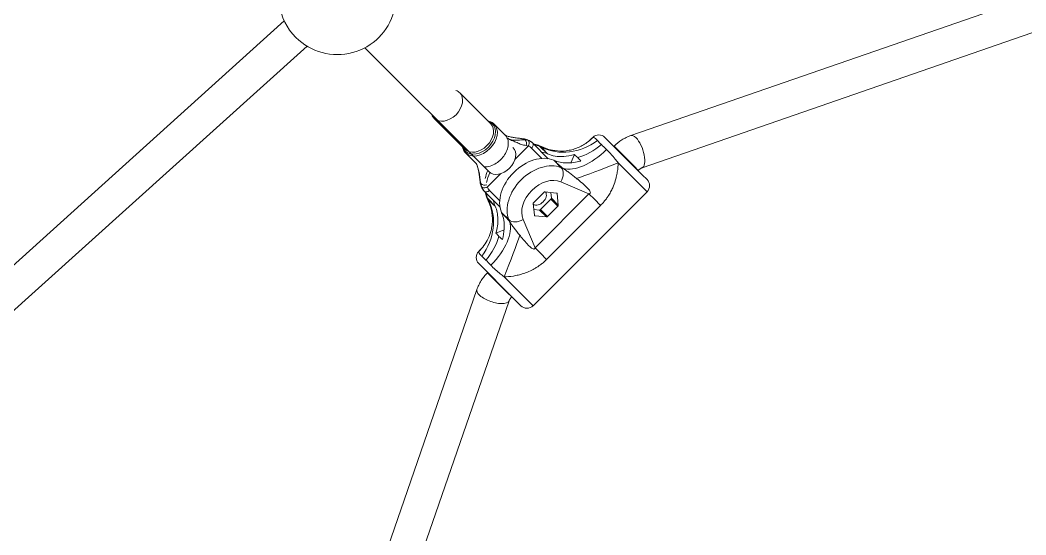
# Model space of a CAD drawing. Header units: millimetres. Extents: x -71377 to 516042, y -145869 to 441446.
# Drawn here: x 214563.3 to 215034.8, y 136500.1 to 136741.3 of the extents above; entities that cross this region are included whole.
import ezdxf

# ---------------------------------------------------------------- set-up
doc = ezdxf.new("R2010")
doc.units = ezdxf.units.MM
doc.header["$LTSCALE"] = 1000
doc.linetypes.add('_점선_M_', pattern=[3, 1.5, -1.5])
for name, color, linetype, lineweight in [('04', 4, 'Continuous', 5), ('09_HID', 9, '_점선_M_', 5), ('조경라인_dwg', 8, 'Continuous', 5)]:
    doc.layers.add(name, color=color, linetype=linetype, lineweight=lineweight)

# ---------------------------------------------------------------- blocks, each defined once
blk = doc.blocks.new('조경라인_dwg_A$C4b4f5580-7862184-지반층 배치도')
at = {"layer": '04'}
for p, q in [((-1989.08, -2299.17), (-2256.42, -2391.67)), ((-2251.19, -2406.79), (-1958.29, -2305.45)), ((-2418.92, -2337.91), (-2665.32, -2559.81)), ((-2693.74, -2606.94), (-2408.2, -2349.78)), ((-2381.07, -2350.5), (-2323, -2408.57)), ((-2336.61, -2371.63), (-2322.09, -2386.15)), ((-2334.11, -2398.17), (-2348.63, -2383.65)), ((-2320.52, -2386.31), (-2315.38, -2391.45)), ((-2328.81, -2404.89), (-2333.95, -2399.75)), ((-2310.79, -2402.89), (-2304.55, -2396.64)), ((-2302.92, -2397.55), (-2298.08, -2402.38)), ((-2295.13, -2402.51), (-2302.5, -2395.13)), ((-2292.44, -2403.28), (-2292.57, -2403.23)), ((-2317.37, -2409.47), (-2323.62, -2415.72)), ((-2325.13, -2417.76), (-2317.76, -2425.13)), ((-2322.72, -2417.35), (-2317.88, -2422.18)), ((-2320.03, -2424.7), (-2323.53, -2421.2)), ((-2327.75, -2445.97), (-2326.9, -2445.12)), ((-2328.6, -2463.84), (-2429.89, -2756.63)), ((-2414.81, -2761.96), (-2313.48, -2469.08)), ((-2312.28, -2467.28), (-2312.19, -2467.18))]:
    blk.add_line(p, q, dxfattribs=at)
at = {"layer": '04', "flags": 128}
for points in [[(-2274.29, -2392.51), (-2275.14, -2393.36), (-2274.27, -2392.54), (-2274.29, -2392.51), (-2274.27, -2392.54)], [(-2298.14, -2397.12), (-2299.06, -2396.74), (-2295.56, -2400.23), (-2295.44, -2400.28)], [(-2295.44, -2400.28), (-2299.06, -2396.74), (-2298.14, -2397.12)], [(-2264.39, -2396.76), (-2264.3, -2396.66), (-2262.7, -2398.27), (-2252.99, -2407.98)], [(-2252.99, -2407.98), (-2254.93, -2406.03), (-2264.3, -2396.66)], [(-2248.84, -2417.97), (-2302.29, -2471.43), (-2248.84, -2417.97), (-2251.74, -2415.07), (-2252.58, -2414.23), (-2262.39, -2404.41), (-2252.58, -2414.23), (-2251.74, -2415.07), (-2248.84, -2417.97)], [(-2323.53, -2421.2), (-2323.14, -2422.12), (-2323.53, -2421.2), (-2319.98, -2424.83), (-2320.03, -2424.7)], [(-2326.9, -2445.12), (-2327.72, -2446), (-2327.75, -2445.97)], [(-2323.51, -2455.87), (-2323.6, -2455.96), (-2314.23, -2465.33), (-2312.28, -2467.28), (-2314, -2465.56), (-2322, -2457.56), (-2323.6, -2455.96)]]:
    blk.add_lwpolyline(points, dxfattribs=at)
for points in [[(-2251.09, -2410.05), (-2248.84, -2412.31), (-2251.09, -2410.05), (-2268.63, -2392.51)], [(-2299.82, -2396.22), (-2297.2, -2397.33)], [(-2289.07, -2406.72), (-2288.16, -2407.11), (-2289.07, -2406.72), (-2292.57, -2403.23)], [(-2282.88, -2400.61), (-2284.49, -2404.45)], [(-2295.89, -2449.67), (-2270.59, -2424.37), (-2273.5, -2421.47), (-2276.06, -2418.91), (-2273.5, -2421.47), (-2270.59, -2424.37), (-2295.89, -2449.67), (-2298.8, -2446.76), (-2301.35, -2444.21), (-2276.06, -2418.91), (-2289.28, -2413.31), (-2276.06, -2418.91), (-2301.35, -2444.21), (-2298.8, -2446.76)], [(-2297.13, -2418.23), (-2302.03, -2423.13)], [(-2291.25, -2418.61), (-2296.7, -2418.05)], [(-2293.96, -2418.33), (-2293.69, -2421.06)], [(-2293.69, -2421.06), (-2290.44, -2424.31), (-2291, -2418.86), (-2291.25, -2418.61), (-2291, -2418.86), (-2290.44, -2424.31)], [(-2322.93, -2423.07), (-2324.04, -2420.45)], [(-2298.77, -2426.39), (-2295.52, -2429.64), (-2290.62, -2424.74), (-2293.87, -2421.5), (-2298.77, -2426.39), (-2293.87, -2421.5), (-2290.62, -2424.74), (-2295.52, -2429.64)], [(-2313.15, -2432.11), (-2313.54, -2431.19), (-2317.04, -2427.7), (-2313.54, -2431.19)], [(-2316.98, -2427.82), (-2317.04, -2427.7)], [(-2302.21, -2423.56), (-2301.66, -2429.02), (-2301.41, -2429.27), (-2295.95, -2429.82), (-2299.2, -2426.58), (-2301.93, -2426.3), (-2299.2, -2426.58), (-2295.95, -2429.82), (-2301.41, -2429.27), (-2301.66, -2429.02)], [(-2306.96, -2430.98), (-2301.35, -2444.21)], [(-2315.82, -2435.77), (-2319.65, -2437.38)], [(-2307.95, -2471.43), (-2311.57, -2467.81), (-2327.75, -2451.63), (-2311.57, -2467.81)], [(-2306.03, -2467.69), (-2302.29, -2471.43), (-2306.03, -2467.69), (-2306.95, -2466.77), (-2315.85, -2457.87), (-2306.95, -2466.77)]]:
    blk.add_lwpolyline(points, close=True, dxfattribs=at)
at = {"layer": '04'}
for centre, radius, start, end in [((-2394.02, -2326.24), 27.5, 224.9992, 45.0008), ((-2394.02, -2326.24), 27.5, 151.9131, 224.9992), ((-2271.46, -2395.34), 4, 44.9888, 135.0148), ((-2271.46, -2395.34), 4, 44.9888, 135.0148), ((-2251.66, -2415.14), 4, 314.9951, 45.0019), ((-2251.66, -2415.14), 4, 314.9951, 45.0019), ((-2324.92, -2448.8), 4, 135.0198, 224.9816), ((-2324.92, -2448.8), 4, 135.0198, 224.9816), ((-2305.12, -2468.6), 4, 224.9981, 315), ((-2305.12, -2468.6), 4, 224.9981, 315)]:
    blk.add_arc(centre, radius, start, end, dxfattribs=at)
for centre, major_axis, ratio, start_param, end_param in [((-2342.62, -2377.64), (6.01, 6.01), 0.706044, 0, 0.344569), ((-2342.62, -2377.64), (6.01, 6.01), 0.706044, 3.141593, 6.283185), ((-2342.62, -2377.64), (6.01, 6.01), 0.706044, 2.797023, 3.141593), ((-2327.67, -2392.6), (6.36, 6.36), 0.706044, 0, 0.334912), ((-2328.1, -2392.16), (6.01, 6.01), 0.706044, 3.141593, 6.283185), ((-2327.67, -2392.6), (6.36, 6.36), 0.706044, 4.712389, 6.283185), ((-2327.23, -2393.03), (6.72, 6.72), 0.706044, 4.712389, 6.283185), ((-2322.09, -2398.17), (6.72, 6.72), 0.706044, 6.233127, 6.283185), ((-2322.09, -2398.17), (6.72, 6.72), 0.706044, 6.058474, 6.233127), ((-2322.09, -2398.17), (6.72, 6.72), 0.706044, 5.789257, 6.058474), ((-2322.09, -2398.17), (6.72, 6.72), 0.706044, 5.702022, 5.789257), ((-2306.93, -2395.19), (0.28, 1.98), 0.511693, 5.848116, 6.283293), ((-2306.72, -2395.4), (-0.01, 2), 0.684459, 4.210988, 5.746599), ((-2284.6, -2376.68), (19.9, 15.13), 0.85654, 3.528252, 4.692895), ((-2284.6, -2376.68), (19.9, 15.13), 0.85654, 3.528252, 4.692895), ((-2291.91, -2374.89), (-14.88, 20.09), 0.921043, 3.14157, 3.301903), ((-2291.91, -2374.89), (-14.88, 20.09), 0.921043, 3.14157, 3.301903), ((-2253.8, -2399.23), (-2.62, 7.56), 0.391208, 5.605339, 6.283215), ((-2253.8, -2399.23), (-2.62, 7.56), 0.391208, 5.605339, 6.283289), ((-2253.8, -2399.23), (-2.62, 7.56), 0.391208, 3.141623, 5.605339), ((-2253.8, -2399.23), (-2.62, 7.56), 0.391208, 3.141623, 5.605339), ((-2327.67, -2392.6), (6.36, 6.36), 0.706044, 2.80668, 3.141593), ((-2327.67, -2392.6), (6.36, 6.36), 0.706044, 3.141593, 4.712389), ((-2327.23, -2393.03), (6.72, 6.72), 0.706044, 3.141593, 4.712389), ((-2317.35, -2402.91), (5.66, 5.66), 0.710041, 3.141593, 6.283185), ((-2322.09, -2398.17), (6.72, 6.72), 0.706044, 5.011277, 5.702022), ((-2303.92, -2396.55), (1.41, 1.41), 0.706044, 4.712389, 5.497787), ((-2303.92, -2396.55), (1.41, 1.41), 0.706044, 5.497787, 6.283185), ((-2308.81, -2411.45), (12.73, 12.73), 0.708168, 0.279253, 0.475889), ((-2308.81, -2411.45), (12.73, 12.73), 0.708168, 0.279253, 0.475889), ((-2301.77, -2400.82), (1.95, 4.6), 0.678693, 6.014995, 6.283264), ((-2301.77, -2400.82), (1.95, 4.6), 0.678693, 6.014995, 6.283264), ((-2305.31, -2414.95), (12.73, 12.73), 0.708168, 0.279253, 0.475516), ((-2305.31, -2414.95), (12.73, 12.73), 0.708168, 0.279253, 0.475516), ((-2274.61, -2386.67), (16.19, 19.05), 0.51394, 3.370452, 4.535095), ((-2274.61, -2386.67), (16.19, 19.05), 0.51394, 3.370452, 4.535095), ((-2280.47, -2381.31), (17.68, 17.68), 0.708168, 4.056095, 4.589506), ((-2280.47, -2381.31), (17.68, 17.68), 0.708168, 4.056095, 4.589506), ((-2322.09, -2398.17), (6.72, 6.72), 0.706044, 4.413501, 4.712389), ((-2302.32, -2417.94), (12.73, 12.73), 0.708168, 0.279253, 2.86234), ((-2302.32, -2417.94), (12.73, 12.73), 0.708168, 0.279253, 2.86234), ((-2322.09, -2398.17), (6.72, 6.72), 0.706044, 4.712389, 5.011277), ((-2298.82, -2421.44), (12.73, 12.73), 0.708168, 0.279253, 2.86234), ((-2298.82, -2421.44), (12.73, 12.73), 0.708168, 0.279253, 2.86234), ((-2263.54, -2403.26), (23.13, 9.49), 0.060135, 3.771747, 4.737539), ((-2263.54, -2403.26), (23.13, 9.49), 0.060135, 3.771747, 4.737539), ((-2322.09, -2398.17), (6.72, 6.72), 0.706044, 3.722756, 4.413501), ((-2308.81, -2411.45), (12.73, 12.73), 0.708168, 2.028155, 2.331415), ((-2308.81, -2411.45), (12.73, 12.73), 0.708168, 2.028155, 2.331415), ((-2291.78, -2410.81), (1.95, 4.6), 0.678693, 5.229597, 6.014995), ((-2291.78, -2410.81), (1.95, 4.6), 0.678693, 5.229597, 6.014995), ((-2325.08, -2413.33), (1.98, 0.28), 0.511693, 3.141485, 3.576662), ((-2296.33, -2423.94), (9.19, 9.19), 0.708168, 0.279253, 2.86234), ((-2296.33, -2423.94), (9.19, 9.19), 0.708168, 0.279253, 2.86234), ((-2291.78, -2410.81), (1.95, 4.6), 0.678693, 4.444199, 5.229597), ((-2291.78, -2410.81), (1.95, 4.6), 0.678693, 4.444199, 5.229597), ((-2324.87, -2413.54), (-2, 0.01), 0.684459, 0.536586, 2.072197), ((-2323.71, -2416.35), (1.41, 1.41), 0.706044, 3.141593, 3.926991), ((-2308.81, -2411.45), (12.73, 12.73), 0.708168, 2.665703, 2.86234), ((-2308.81, -2411.45), (12.73, 12.73), 0.708168, 2.665703, 2.86234), ((-2323.71, -2416.35), (1.41, 1.41), 0.706044, 3.926991, 4.712389), ((-2299.57, -2420.69), (2.9, 2.9), 0.708168, 3.269244, 6.15508), ((-2299.57, -2420.69), (2.9, 2.9), 0.708168, 3.269244, 6.15508), ((-2296.88, -2418.48), (0.354, 0.354), 0.708168, 1.047198, 1.570796), ((-2296.88, -2418.48), (0.354, 0.354), 0.708168, 1.047198, 1.570796), ((-2296.88, -2418.48), (0.354, 0.354), 0.708168, 0.523599, 1.047198), ((-2296.88, -2418.48), (0.354, 0.354), 0.708168, 0.523599, 1.047198), ((-2291.43, -2419.04), (0.354, 0.354), 0.708168, 0, 0.523599), ((-2291.43, -2419.04), (0.354, 0.354), 0.708168, 0, 0.523599), ((-2291.43, -2419.04), (0.354, 0.354), 0.708168, 5.759587, 6.283185), ((-2291.43, -2419.04), (0.354, 0.354), 0.708168, 5.759587, 6.283185), ((-2343.58, -2435.66), (15.13, 19.9), 0.85654, 4.731883, 5.896526), ((-2343.58, -2435.66), (15.13, 19.9), 0.85654, 4.731883, 5.896526), ((-2319.44, -2418.5), (4.6, 1.95), 0.678693, 3.141514, 3.409783), ((-2319.44, -2418.5), (4.6, 1.95), 0.678693, 3.141514, 3.409783), ((-2305.31, -2414.95), (12.73, 12.73), 0.708168, 2.66595, 2.86234), ((-2305.31, -2414.95), (12.73, 12.73), 0.708168, 2.66595, 2.86234), ((-2301.78, -2423.38), (0.354, 0.354), 0.708168, 2.094395, 2.617994), ((-2301.78, -2423.38), (0.354, 0.354), 0.708168, 2.094395, 2.617994), ((-2301.78, -2423.38), (0.354, 0.354), 0.708168, 1.570796, 2.094395), ((-2301.78, -2423.38), (0.354, 0.354), 0.708168, 1.570796, 2.094395), ((-2294.12, -2421.25), (0.354, 0.354), 0.708168, 4.712389, 5.235988), ((-2294.12, -2421.25), (0.354, 0.354), 0.708168, 4.712389, 5.235988), ((-2294.12, -2421.25), (0.354, 0.354), 0.708168, 5.235988, 5.759587), ((-2294.12, -2421.25), (0.354, 0.354), 0.708168, 5.235988, 5.759587), ((-2299.02, -2426.14), (0.354, 0.354), 0.708168, 3.665191, 4.18879), ((-2299.02, -2426.14), (0.354, 0.354), 0.708168, 3.665191, 4.18879), ((-2299.02, -2426.14), (0.354, 0.354), 0.708168, 4.18879, 4.712389), ((-2299.02, -2426.14), (0.354, 0.354), 0.708168, 4.18879, 4.712389), ((-2290.87, -2424.49), (0.354, 0.354), 0.708168, 4.712389, 5.235988), ((-2290.87, -2424.49), (0.354, 0.354), 0.708168, 4.712389, 5.235988), ((-2290.87, -2424.49), (0.354, 0.354), 0.708168, 5.235988, 5.759587), ((-2290.87, -2424.49), (0.354, 0.354), 0.708168, 5.235988, 5.759587), ((-2333.6, -2445.65), (19.05, 16.19), 0.51394, 4.889683, 6.054326), ((-2333.6, -2445.65), (19.05, 16.19), 0.51394, 4.889683, 6.054326), ((-2309.45, -2428.48), (4.6, 1.95), 0.678693, 3.409783, 4.195181), ((-2309.45, -2428.48), (4.6, 1.95), 0.678693, 3.409783, 4.195181), ((-2309.45, -2428.48), (4.6, 1.95), 0.678693, 4.195181, 4.980579), ((-2309.45, -2428.48), (4.6, 1.95), 0.678693, 4.195181, 4.980579), ((-2301.23, -2428.83), (0.354, 0.354), 0.708168, 2.617994, 3.141593), ((-2301.23, -2428.83), (0.354, 0.354), 0.708168, 2.617994, 3.141593), ((-2301.23, -2428.83), (0.354, 0.354), 0.708168, 3.141593, 3.665191), ((-2301.23, -2428.83), (0.354, 0.354), 0.708168, 3.141593, 3.665191), ((-2295.77, -2429.39), (0.354, 0.354), 0.708168, 3.665191, 4.18879), ((-2295.77, -2429.39), (0.354, 0.354), 0.708168, 3.665191, 4.18879), ((-2295.77, -2429.39), (0.354, 0.354), 0.708168, 4.18879, 4.712389), ((-2295.77, -2429.39), (0.354, 0.354), 0.708168, 4.18879, 4.712389), ((-2338.96, -2439.79), (17.68, 17.68), 0.708168, 4.835272, 5.368683), ((-2338.96, -2439.79), (17.68, 17.68), 0.708168, 4.835272, 5.368683), ((-2317, -2456.72), (9.49, 23.13), 0.060135, 4.687239, 5.653031), ((-2317, -2456.72), (9.49, 23.13), 0.060135, 4.687239, 5.653031), ((-2345.37, -2428.35), (-20.09, 14.88), 0.921043, 2.981282, 3.141615), ((-2345.37, -2428.35), (-20.09, 14.88), 0.921043, 2.981282, 3.141615), ((-2321.04, -2466.46), (-7.56, 2.62), 0.391208, 6.283155, 6.961032), ((-2321.04, -2466.46), (-7.56, 2.62), 0.391208, 6.283155, 6.961032), ((-2321.04, -2466.46), (-7.56, 2.62), 0.391208, 0.677846, 2.248643), ((-2321.04, -2466.46), (-7.56, 2.62), 0.391208, 0.677846, 2.248643), ((-2321.04, -2466.46), (-7.56, 2.62), 0.391208, 2.248643, 3.141563), ((-2321.04, -2466.46), (-7.56, 2.62), 0.391208, 2.248643, 3.141563)]:
    blk.add_ellipse(centre, major_axis=major_axis, ratio=ratio, start_param=start_param, end_param=end_param, dxfattribs=at)
for points, knots in [([(-2320.52, -2386.31), (-2320.81, -2386.02), (-2321.46, -2385.51), (-2322.47, -2385.03), (-2323.16, -2384.85), (-2323.45, -2384.8)], [0, 0, 0, 0, 0.375, 0.75, 1, 1, 1, 1]), ([(-2315.42, -2391.42), (-2315.4, -2391.43), (-2315.36, -2391.45), (-2315.29, -2391.49), (-2315.25, -2391.51), (-2315.2, -2391.54), (-2315.18, -2391.55), (-2315.05, -2391.6), (-2314.75, -2391.73), (-2314.46, -2391.84), (-2314.27, -2391.92)], [0, 0, 0, 0, 0.0625, 0.125, 0.1875, 0.1875, 0.25, 0.25, 0.5, 1, 1, 1, 1]), ([(-2314.49, -2392.68), (-2314.27, -2392.88), (-2313.79, -2393.24), (-2312.87, -2393.7), (-2311.85, -2394.1), (-2310.79, -2394.52), (-2310.11, -2394.83), (-2309.44, -2395.14), (-2308.79, -2395.46), (-2307.77, -2395.86), (-2306.68, -2396.14), (-2305.9, -2396.28), (-2305.52, -2396.35)], [0, 0, 0, 0, 0.125, 0.25, 0.375, 0.46875, 0.5625, 0.5625, 0.65625, 0.75, 0.875, 1, 1, 1, 1]), ([(-2306.03, -2393.68), (-2306.46, -2393.68), (-2307.32, -2393.7), (-2308.99, -2393.81), (-2310.53, -2393.92), (-2311.96, -2393.81), (-2313.26, -2393.51), (-2314.06, -2393.07), (-2314.49, -2392.68)], [0, 0, 0, 0, 0.125, 0.25, 0.5, 0.625, 0.75, 1, 1, 1, 1]), ([(-2314.27, -2391.92), (-2313.74, -2392.09), (-2313.16, -2392.23), (-2312.38, -2392.39), (-2312.07, -2392.45), (-2311.43, -2392.57), (-2310.61, -2392.7), (-2309.95, -2392.79), (-2309.46, -2392.85), (-2309.26, -2392.88), (-2309, -2392.91), (-2308.92, -2392.92), (-2308.79, -2392.93), (-2308.71, -2392.94), (-2307.98, -2393.03), (-2307.31, -2393.11), (-2306.65, -2393.2)], [0, 0, 0, 0, 0.25, 0.25, 0.3125, 0.375, 0.5, 0.625, 0.625, 0.6875, 0.703125, 0.71875, 0.71875, 0.75, 0.75, 1, 1, 1, 1]), ([(-2302.5, -2395.13), (-2302.96, -2394.68), (-2303.5, -2394.31), (-2304.73, -2393.78), (-2305.41, -2393.62), (-2306.14, -2393.56)], [0, 0, 0, 0, 0.5, 0.5, 1, 1, 1, 1]), ([(-2304.91, -2393.65), (-2304.46, -2393.8), (-2304.02, -2394.01), (-2303.21, -2394.5), (-2302.84, -2394.8), (-2302.5, -2395.13)], [0, 0, 0, 0, 0.5, 0.5, 1, 1, 1, 1]), ([(-2304.59, -2393.86), (-2304.62, -2393.83), (-2304.65, -2393.8), (-2304.75, -2393.72), (-2304.82, -2393.69), (-2304.89, -2393.66)], [0, 0, 0, 0, 0.375, 0.375, 1, 1, 1, 1]), ([(-2304.58, -2393.87), (-2304.55, -2393.9), (-2304.48, -2393.98), (-2304.35, -2394.14), (-2304.18, -2394.48), (-2304.11, -2394.84), (-2304.09, -2395.34), (-2304.12, -2395.6), (-2304.25, -2396.1), (-2304.35, -2396.35), (-2304.48, -2396.57)], [0, 0, 0, 0, 0.0625, 0.125, 0.25, 0.5, 0.5, 0.75, 0.75, 1, 1, 1, 1]), ([(-2297.19, -2397.33), (-2296.19, -2397.76), (-2295.14, -2398.1), (-2293.41, -2398.52), (-2292.75, -2398.65), (-2290.3, -2398.99), (-2288.5, -2399.01), (-2285.82, -2398.69), (-2284.93, -2398.52), (-2283.2, -2398.09), (-2281.51, -2397.54), (-2279.94, -2396.79), (-2278.42, -2395.95), (-2277.71, -2395.48), (-2277.03, -2394.98)], [0, 0, 0, 0, 0.15625, 0.15625, 0.25, 0.25, 0.5, 0.5, 0.625, 0.625, 0.75, 0.875, 0.875, 1, 1, 1, 1]), ([(-2297.19, -2397.33), (-2296.19, -2397.76), (-2295.14, -2398.1), (-2293.41, -2398.52), (-2292.75, -2398.65), (-2290.3, -2398.99), (-2288.5, -2399.01), (-2285.82, -2398.69), (-2284.93, -2398.52), (-2283.2, -2398.09), (-2281.51, -2397.54), (-2279.94, -2396.79), (-2278.42, -2395.95), (-2277.71, -2395.48), (-2277.03, -2394.98)], [0, 0, 0, 0, 0.15625, 0.15625, 0.25, 0.25, 0.5, 0.5, 0.625, 0.625, 0.75, 0.875, 0.875, 1, 1, 1, 1]), ([(-2272.03, -2394.02), (-2272.4, -2393.61), (-2272.75, -2393.28), (-2273.36, -2392.79), (-2273.63, -2392.63), (-2273.84, -2392.56)], [0, 0, 0, 0, 0.5, 0.5, 1, 1, 1, 1]), ([(-2272.03, -2394.02), (-2272.4, -2393.61), (-2272.75, -2393.28), (-2273.36, -2392.79), (-2273.63, -2392.63), (-2273.84, -2392.56)], [0, 0, 0, 0, 0.5, 0.5, 1, 1, 1, 1]), ([(-2256.42, -2391.67), (-2257.14, -2391.92), (-2258.58, -2392.51), (-2261.32, -2394.05), (-2263.18, -2395.54), (-2264.3, -2396.67)], [0, 0, 0, 0, 0.25, 0.5, 1, 1, 1, 1]), ([(-2335.47, -2396.82), (-2335.41, -2397.1), (-2335.26, -2397.66), (-2334.83, -2398.69), (-2334.34, -2399.36), (-2333.95, -2399.75)], [0, 0, 0, 0, 0.25, 0.5, 1, 1, 1, 1]), ([(-2263.86, -2402.54), (-2264.18, -2402.15), (-2264.83, -2401.38), (-2265.49, -2400.63), (-2266.49, -2399.54), (-2267.17, -2398.84), (-2267.83, -2398.21)], [0, 0, 0, 0, 0.25, 0.5, 0.5, 1, 1, 1, 1]), ([(-2263.86, -2402.54), (-2264.18, -2402.15), (-2264.83, -2401.38), (-2265.49, -2400.63), (-2266.49, -2399.54), (-2267.17, -2398.84), (-2267.83, -2398.21)], [0, 0, 0, 0, 0.25, 0.5, 0.5, 1, 1, 1, 1]), ([(-2295.44, -2400.28), (-2293.21, -2401.23), (-2290.65, -2401.63), (-2286.27, -2401.39), (-2284.58, -2401.09), (-2282.88, -2400.61)], [0, 0, 0, 0, 0.625, 0.625, 1, 1, 1, 1]), ([(-2295.44, -2400.28), (-2293.21, -2401.23), (-2290.65, -2401.63), (-2286.27, -2401.39), (-2284.58, -2401.09), (-2282.88, -2400.61)], [0, 0, 0, 0, 0.625, 0.625, 1, 1, 1, 1]), ([(-2279.89, -2403.61), (-2281.02, -2403.93), (-2282.15, -2404.17), (-2284.38, -2404.47), (-2285.48, -2404.53), (-2288.67, -2404.44), (-2290.66, -2404.03), (-2292.44, -2403.28)], [0, 0, 0, 0, 0.25, 0.25, 0.5, 0.5, 1, 1, 1, 1]), ([(-2279.89, -2403.61), (-2281.02, -2403.93), (-2282.15, -2404.17), (-2284.38, -2404.47), (-2285.48, -2404.53), (-2288.67, -2404.44), (-2290.66, -2404.03), (-2292.44, -2403.28)], [0, 0, 0, 0, 0.25, 0.25, 0.5, 0.5, 1, 1, 1, 1]), ([(-2270.59, -2424.37), (-2270.15, -2423.93), (-2269.29, -2423.02), (-2268.13, -2421.6), (-2266.95, -2419.95), (-2266.26, -2418.79), (-2265.53, -2417.42), (-2264.67, -2415.64), (-2264.06, -2413.94), (-2263.55, -2412.29), (-2263.16, -2410.88), (-2262.57, -2407.96), (-2262.39, -2405.77), (-2262.39, -2404.41)], [0, 0, 0, 0, 0.0625, 0.125, 0.1875, 0.28125, 0.28125, 0.375, 0.53125, 0.53125, 0.625, 0.75, 1, 1, 1, 1]), ([(-2270.59, -2424.37), (-2270.15, -2423.93), (-2269.29, -2423.02), (-2268.13, -2421.6), (-2266.95, -2419.95), (-2266.26, -2418.79), (-2265.53, -2417.42), (-2264.67, -2415.64), (-2264.06, -2413.94), (-2263.55, -2412.29), (-2263.16, -2410.88), (-2262.57, -2407.96), (-2262.39, -2405.77), (-2262.39, -2404.41)], [0, 0, 0, 0, 0.0625, 0.125, 0.1875, 0.28125, 0.28125, 0.375, 0.53125, 0.53125, 0.625, 0.75, 1, 1, 1, 1]), ([(-2326.81, -2414.01), (-2326.93, -2413.17), (-2327.08, -2411.9), (-2327.32, -2410.21), (-2327.54, -2408.98), (-2327.78, -2407.8), (-2328.16, -2406.35), (-2328.52, -2405.42), (-2328.83, -2404.87)], [0, 0, 0, 0, 0.25, 0.375, 0.5, 0.625, 0.75, 1, 1, 1, 1]), ([(-2328.61, -2405.3), (-2328.48, -2405.66), (-2328.35, -2406.01), (-2328.16, -2406.62), (-2328.09, -2406.86), (-2327.96, -2407.44), (-2327.82, -2408.13), (-2327.7, -2408.84), (-2327.58, -2409.57), (-2327.47, -2410.3), (-2327.29, -2411.77), (-2327.15, -2412.87), (-2327.06, -2413.61)], [0, 0, 0, 0, 0.15625, 0.15625, 0.25, 0.25, 0.375, 0.5, 0.5, 0.625, 0.75, 1, 1, 1, 1]), ([(-2288.16, -2407.11), (-2287.71, -2407.38), (-2287.24, -2407.69), (-2286.26, -2408.36), (-2285.76, -2408.72), (-2284.2, -2409.9), (-2283.08, -2410.79), (-2281.9, -2411.74)], [0, 0, 0, 0, 0.25, 0.25, 0.5, 0.5, 1, 1, 1, 1]), ([(-2288.16, -2407.11), (-2287.71, -2407.38), (-2287.24, -2407.69), (-2286.26, -2408.36), (-2285.76, -2408.72), (-2284.2, -2409.9), (-2283.08, -2410.79), (-2281.9, -2411.74)], [0, 0, 0, 0, 0.25, 0.25, 0.5, 0.5, 1, 1, 1, 1]), ([(-2252.99, -2407.98), (-2252.83, -2407.83), (-2252.51, -2407.54), (-2252.18, -2407.3), (-2251.86, -2407.1), (-2251.55, -2406.93), (-2251.3, -2406.82), (-2251.19, -2406.79)], [0, 0, 0, 0, 0.25, 0.5, 0.5, 0.75, 1, 1, 1, 1]), ([(-2280.46, -2412.92), (-2279.57, -2413.66), (-2278.69, -2414.42), (-2277.41, -2415.61), (-2276.65, -2416.35), (-2276.06, -2417.04), (-2275.68, -2417.56), (-2275.37, -2418.06), (-2275.37, -2418.55), (-2275.66, -2418.8), (-2275.91, -2418.88), (-2276.06, -2418.91)], [0, 0, 0, 0, 0.3125, 0.3125, 0.5, 0.625, 0.625, 0.75, 0.875, 0.9375, 1, 1, 1, 1]), ([(-2280.46, -2412.92), (-2279.57, -2413.66), (-2278.69, -2414.42), (-2277.41, -2415.61), (-2276.65, -2416.35), (-2276.06, -2417.04), (-2275.68, -2417.56), (-2275.37, -2418.06), (-2275.37, -2418.55), (-2275.66, -2418.8), (-2275.91, -2418.88), (-2276.06, -2418.91)], [0, 0, 0, 0, 0.3125, 0.3125, 0.5, 0.625, 0.625, 0.75, 0.875, 0.9375, 1, 1, 1, 1]), ([(-2325.13, -2417.76), (-2325.59, -2417.3), (-2325.95, -2416.76), (-2326.48, -2415.53), (-2326.65, -2414.85), (-2326.7, -2414.12)], [0, 0, 0, 0, 0.5, 0.5, 1, 1, 1, 1]), ([(-2326.61, -2415.35), (-2326.46, -2415.8), (-2326.26, -2416.24), (-2325.76, -2417.05), (-2325.46, -2417.43), (-2325.13, -2417.76)], [0, 0, 0, 0, 0.5, 0.5, 1, 1, 1, 1]), ([(-2326.4, -2415.68), (-2326.43, -2415.64), (-2326.47, -2415.61), (-2326.54, -2415.51), (-2326.58, -2415.45), (-2326.6, -2415.38)], [0, 0, 0, 0, 0.375, 0.375, 1, 1, 1, 1]), ([(-2326.39, -2415.68), (-2326.36, -2415.72), (-2326.29, -2415.79), (-2326.12, -2415.91), (-2325.78, -2416.08), (-2325.43, -2416.15), (-2324.93, -2416.17), (-2324.67, -2416.14), (-2324.16, -2416.01), (-2323.91, -2415.91), (-2323.7, -2415.78)], [0, 0, 0, 0, 0.0625, 0.125, 0.25, 0.5, 0.5, 0.75, 0.75, 1, 1, 1, 1]), ([(-2325.28, -2443.23), (-2324.53, -2442.22), (-2323.86, -2441.12), (-2322.74, -2438.75), (-2322.29, -2437.5), (-2321.74, -2435.33), (-2321.57, -2434.45), (-2321.36, -2432.66), (-2321.31, -2431.76), (-2321.33, -2429.96), (-2321.4, -2429.06), (-2321.65, -2427.29), (-2322.01, -2425.54), (-2322.59, -2423.87), (-2322.93, -2423.07)], [0, 0, 0, 0, 0.1875, 0.1875, 0.375, 0.375, 0.5, 0.5, 0.625, 0.625, 0.75, 0.75, 0.875, 1, 1, 1, 1]), ([(-2325.28, -2443.23), (-2324.53, -2442.22), (-2323.86, -2441.12), (-2322.74, -2438.75), (-2322.29, -2437.5), (-2321.74, -2435.33), (-2321.57, -2434.45), (-2321.36, -2432.66), (-2321.31, -2431.76), (-2321.33, -2429.96), (-2321.4, -2429.06), (-2321.65, -2427.29), (-2322.01, -2425.54), (-2322.59, -2423.87), (-2322.93, -2423.07)], [0, 0, 0, 0, 0.1875, 0.1875, 0.375, 0.375, 0.5, 0.5, 0.625, 0.625, 0.75, 0.75, 0.875, 1, 1, 1, 1]), ([(-2319.65, -2437.38), (-2319.33, -2436.25), (-2319.09, -2435.12), (-2318.79, -2432.89), (-2318.73, -2431.79), (-2318.81, -2428.6), (-2319.22, -2426.61), (-2319.98, -2424.83)], [0, 0, 0, 0, 0.25, 0.25, 0.5, 0.5, 1, 1, 1, 1]), ([(-2319.65, -2437.38), (-2319.33, -2436.25), (-2319.09, -2435.12), (-2318.79, -2432.89), (-2318.73, -2431.79), (-2318.81, -2428.6), (-2319.22, -2426.61), (-2319.98, -2424.83)], [0, 0, 0, 0, 0.25, 0.25, 0.5, 0.5, 1, 1, 1, 1]), ([(-2316.98, -2427.82), (-2316.04, -2430.05), (-2315.63, -2432.6), (-2315.88, -2436.98), (-2316.17, -2438.67), (-2316.66, -2440.38)], [0, 0, 0, 0, 0.625, 0.625, 1, 1, 1, 1]), ([(-2316.98, -2427.82), (-2316.04, -2430.05), (-2315.63, -2432.6), (-2315.88, -2436.98), (-2316.17, -2438.67), (-2316.66, -2440.38)], [0, 0, 0, 0, 0.625, 0.625, 1, 1, 1, 1]), ([(-2308.52, -2438.37), (-2309.47, -2437.19), (-2310.36, -2436.06), (-2311.54, -2434.5), (-2311.9, -2434), (-2312.57, -2433.02), (-2312.88, -2432.55), (-2313.15, -2432.11)], [0, 0, 0, 0, 0.5, 0.5, 0.75, 0.75, 1, 1, 1, 1]), ([(-2308.52, -2438.37), (-2309.47, -2437.19), (-2310.36, -2436.06), (-2311.54, -2434.5), (-2311.9, -2434), (-2312.57, -2433.02), (-2312.88, -2432.55), (-2313.15, -2432.11)], [0, 0, 0, 0, 0.5, 0.5, 0.75, 0.75, 1, 1, 1, 1]), ([(-2301.35, -2444.21), (-2301.38, -2444.35), (-2301.46, -2444.6), (-2301.72, -2444.9), (-2302.2, -2444.89), (-2302.7, -2444.59), (-2303.22, -2444.2), (-2303.78, -2443.73), (-2304.65, -2442.85), (-2305.84, -2441.57), (-2306.75, -2440.51), (-2307.34, -2439.8)], [0, 0, 0, 0, 0.0625, 0.125, 0.25, 0.375, 0.375, 0.5, 0.625, 0.75, 1, 1, 1, 1]), ([(-2301.35, -2444.21), (-2301.38, -2444.35), (-2301.46, -2444.6), (-2301.72, -2444.9), (-2302.2, -2444.89), (-2302.7, -2444.59), (-2303.22, -2444.2), (-2303.78, -2443.73), (-2304.65, -2442.85), (-2305.84, -2441.57), (-2306.75, -2440.51), (-2307.34, -2439.8)], [0, 0, 0, 0, 0.0625, 0.125, 0.25, 0.375, 0.375, 0.5, 0.625, 0.75, 1, 1, 1, 1]), ([(-2327.7, -2446.42), (-2327.63, -2446.64), (-2327.47, -2446.9), (-2326.99, -2447.51), (-2326.65, -2447.86), (-2326.25, -2448.24)], [0, 0, 0, 0, 0.5, 0.5, 1, 1, 1, 1]), ([(-2327.7, -2446.42), (-2327.63, -2446.64), (-2327.47, -2446.9), (-2326.99, -2447.51), (-2326.65, -2447.86), (-2326.25, -2448.24)], [0, 0, 0, 0, 0.5, 0.5, 1, 1, 1, 1]), ([(-2315.85, -2457.87), (-2314.49, -2457.87), (-2312.3, -2457.69), (-2309.57, -2457.14), (-2307.57, -2456.61), (-2305.48, -2455.93), (-2303.74, -2455.17), (-2302.39, -2454.5), (-2301.48, -2454.01), (-2300.07, -2453.14), (-2298.66, -2452.14), (-2297.24, -2450.97), (-2296.33, -2450.11), (-2295.89, -2449.67)], [0, 0, 0, 0, 0.25, 0.375, 0.4375, 0.5625, 0.6875, 0.6875, 0.75, 0.8125, 0.875, 0.9375, 1, 1, 1, 1]), ([(-2315.85, -2457.87), (-2314.49, -2457.87), (-2312.3, -2457.69), (-2309.57, -2457.14), (-2307.57, -2456.61), (-2305.48, -2455.93), (-2303.74, -2455.17), (-2302.39, -2454.5), (-2301.48, -2454.01), (-2300.07, -2453.14), (-2298.66, -2452.14), (-2297.24, -2450.97), (-2296.33, -2450.11), (-2295.89, -2449.67)], [0, 0, 0, 0, 0.25, 0.375, 0.4375, 0.5625, 0.6875, 0.6875, 0.75, 0.8125, 0.875, 0.9375, 1, 1, 1, 1]), ([(-2322.05, -2452.43), (-2321.42, -2453.1), (-2320.72, -2453.78), (-2319.63, -2454.77), (-2318.89, -2455.43), (-2318.11, -2456.08), (-2317.72, -2456.4)], [0, 0, 0, 0, 0.5, 0.5, 0.75, 1, 1, 1, 1]), ([(-2322.05, -2452.43), (-2321.42, -2453.1), (-2320.72, -2453.78), (-2319.63, -2454.77), (-2318.89, -2455.43), (-2318.11, -2456.08), (-2317.72, -2456.4)], [0, 0, 0, 0, 0.5, 0.5, 0.75, 1, 1, 1, 1]), ([(-2313.48, -2469.08), (-2313.44, -2468.97), (-2313.34, -2468.71), (-2313.17, -2468.41), (-2312.96, -2468.09), (-2312.73, -2467.76), (-2312.44, -2467.43), (-2312.28, -2467.28)], [0, 0, 0, 0, 0.25, 0.5, 0.5, 0.75, 1, 1, 1, 1])]:
    blk.add_open_spline(points, degree=3, knots=knots, dxfattribs=at)
for points in [[(-2306.65, -2393.2), (-2306.35, -2393.25), (-2305.75, -2393.36), (-2305.17, -2393.55), (-2304.89, -2393.66)], [(-2304.59, -2393.86), (-2305.11, -2393.66), (-2305.67, -2393.53), (-2306.25, -2393.45)], [(-2306.14, -2393.56), (-2306.1, -2393.6), (-2306.06, -2393.64), (-2306.03, -2393.68)], [(-2304.58, -2393.87), (-2304.8, -2393.81), (-2305.27, -2393.71), (-2305.77, -2393.68), (-2306.03, -2393.68)], [(-2302.5, -2395.13), (-2302.79, -2394.85), (-2303.43, -2394.35), (-2304.18, -2394), (-2304.59, -2393.86)], [(-2302.5, -2395.13), (-2302.78, -2394.85), (-2303.42, -2394.35), (-2304.18, -2394), (-2304.58, -2393.87)], [(-2277.03, -2394.98), (-2276.66, -2394.71), (-2275.97, -2394.16), (-2275.39, -2393.62), (-2275.14, -2393.36)], [(-2277.03, -2394.98), (-2276.66, -2394.71), (-2275.97, -2394.16), (-2275.39, -2393.62), (-2275.14, -2393.36)], [(-2274.27, -2392.54), (-2274.55, -2392.79), (-2274.84, -2393.06), (-2275.14, -2393.36)], [(-2274.27, -2392.54), (-2274.55, -2392.79), (-2274.84, -2393.06), (-2275.14, -2393.36)], [(-2273.84, -2392.56), (-2274.02, -2392.5), (-2274.16, -2392.5), (-2274.27, -2392.54)], [(-2273.84, -2392.56), (-2274.02, -2392.5), (-2274.16, -2392.5), (-2274.27, -2392.54)], [(-2270.22, -2395.9), (-2270.92, -2395.19), (-2271.54, -2394.55), (-2272.03, -2394.02)], [(-2270.22, -2395.9), (-2270.92, -2395.19), (-2271.54, -2394.55), (-2272.03, -2394.02)], [(-2305.52, -2396.35), (-2305.18, -2396.42), (-2304.85, -2396.52), (-2304.55, -2396.64)], [(-2304.55, -2396.64), (-2304.52, -2396.62), (-2304.5, -2396.59), (-2304.48, -2396.57)], [(-2304.47, -2396.57), (-2304.17, -2396.68), (-2303.61, -2396.95), (-2303.13, -2397.33), (-2302.92, -2397.55)], [(-2299.82, -2396.22), (-2300.57, -2395.9), (-2301.35, -2395.66), (-2302.15, -2395.49)], [(-2299.82, -2396.22), (-2300.57, -2395.9), (-2301.35, -2395.66), (-2302.15, -2395.49)], [(-2297.2, -2397.33), (-2297.57, -2397.17), (-2297.89, -2397.1), (-2298.14, -2397.12)], [(-2297.2, -2397.33), (-2297.57, -2397.17), (-2297.89, -2397.1), (-2298.14, -2397.12)], [(-2298.14, -2397.12), (-2297.4, -2398.09), (-2296.5, -2399.15), (-2295.44, -2400.28)], [(-2298.14, -2397.12), (-2297.4, -2398.09), (-2296.5, -2399.15), (-2295.44, -2400.28)], [(-2267.83, -2398.21), (-2268.7, -2397.39), (-2269.51, -2396.6), (-2270.22, -2395.9)], [(-2267.83, -2398.21), (-2268.7, -2397.39), (-2269.51, -2396.6), (-2270.22, -2395.9)], [(-2292.44, -2403.28), (-2291.14, -2404.51), (-2289.69, -2405.8), (-2288.16, -2407.11)], [(-2292.44, -2403.28), (-2291.14, -2404.51), (-2289.69, -2405.8), (-2288.16, -2407.11)], [(-2282.88, -2400.61), (-2282.35, -2401.05), (-2281.84, -2401.51), (-2281.34, -2402.01)], [(-2282.88, -2400.61), (-2282.35, -2401.05), (-2281.84, -2401.51), (-2281.34, -2402.01)], [(-2281.34, -2402.01), (-2280.84, -2402.51), (-2280.36, -2403.04), (-2279.89, -2403.61)], [(-2281.34, -2402.01), (-2280.84, -2402.51), (-2280.36, -2403.04), (-2279.89, -2403.61)], [(-2263.86, -2402.54), (-2263.35, -2403.16), (-2262.86, -2403.79), (-2262.39, -2404.41)], [(-2263.86, -2402.54), (-2263.35, -2403.16), (-2262.86, -2403.79), (-2262.39, -2404.41)], [(-2328.84, -2404.85), (-2328.76, -2404.99), (-2328.68, -2405.14), (-2328.61, -2405.3)], [(-2323.49, -2408.09), (-2324.02, -2409.29), (-2324.43, -2410.53), (-2324.7, -2411.77)], [(-2323.49, -2408.09), (-2324.02, -2409.29), (-2324.43, -2410.53), (-2324.7, -2411.77)], [(-2327.06, -2413.61), (-2327.01, -2413.91), (-2326.9, -2414.51), (-2326.71, -2415.09), (-2326.6, -2415.38)], [(-2281.9, -2411.74), (-2281.42, -2412.13), (-2280.94, -2412.52), (-2280.46, -2412.92)], [(-2281.9, -2411.74), (-2281.42, -2412.13), (-2280.94, -2412.52), (-2280.46, -2412.92)], [(-2326.7, -2414.12), (-2326.74, -2414.09), (-2326.78, -2414.05), (-2326.81, -2414.01)], [(-2326.4, -2415.68), (-2326.6, -2415.15), (-2326.74, -2414.59), (-2326.81, -2414.01)], [(-2326.39, -2415.68), (-2326.45, -2415.46), (-2326.55, -2414.99), (-2326.58, -2414.49), (-2326.59, -2414.24)], [(-2325.13, -2417.76), (-2325.41, -2417.48), (-2325.92, -2416.84), (-2326.26, -2416.08), (-2326.4, -2415.68)], [(-2325.13, -2417.76), (-2325.41, -2417.48), (-2325.91, -2416.84), (-2326.26, -2416.08), (-2326.39, -2415.68)], [(-2324.77, -2418.11), (-2324.6, -2418.92), (-2324.36, -2419.7), (-2324.04, -2420.45)], [(-2324.77, -2418.11), (-2324.6, -2418.92), (-2324.36, -2419.7), (-2324.04, -2420.45)], [(-2323.62, -2415.72), (-2323.64, -2415.74), (-2323.67, -2415.76), (-2323.7, -2415.78)], [(-2323.69, -2415.79), (-2323.58, -2416.09), (-2323.31, -2416.65), (-2322.93, -2417.13), (-2322.72, -2417.35)], [(-2323.14, -2422.12), (-2323.16, -2422.38), (-2323.09, -2422.69), (-2322.93, -2423.07)], [(-2323.14, -2422.12), (-2323.16, -2422.38), (-2323.09, -2422.69), (-2322.93, -2423.07)], [(-2319.98, -2424.83), (-2321.11, -2423.76), (-2322.17, -2422.86), (-2323.14, -2422.12)], [(-2319.98, -2424.83), (-2321.11, -2423.76), (-2322.17, -2422.86), (-2323.14, -2422.12)], [(-2313.15, -2432.11), (-2314.46, -2430.57), (-2315.75, -2429.13), (-2316.98, -2427.82)], [(-2313.15, -2432.11), (-2314.46, -2430.57), (-2315.75, -2429.13), (-2316.98, -2427.82)], [(-2318.25, -2438.92), (-2318.75, -2438.42), (-2319.22, -2437.91), (-2319.65, -2437.38)], [(-2318.25, -2438.92), (-2318.75, -2438.42), (-2319.22, -2437.91), (-2319.65, -2437.38)], [(-2316.66, -2440.38), (-2317.22, -2439.91), (-2317.75, -2439.42), (-2318.25, -2438.92)], [(-2316.66, -2440.38), (-2317.22, -2439.91), (-2317.75, -2439.42), (-2318.25, -2438.92)], [(-2307.34, -2439.8), (-2307.74, -2439.32), (-2308.13, -2438.84), (-2308.52, -2438.37)], [(-2307.34, -2439.8), (-2307.74, -2439.32), (-2308.13, -2438.84), (-2308.52, -2438.37)], [(-2327.72, -2446), (-2327.77, -2446.1), (-2327.76, -2446.25), (-2327.7, -2446.42)], [(-2327.72, -2446), (-2327.77, -2446.1), (-2327.76, -2446.25), (-2327.7, -2446.42)], [(-2326.9, -2445.12), (-2327.2, -2445.42), (-2327.47, -2445.71), (-2327.72, -2446)], [(-2326.9, -2445.12), (-2327.2, -2445.42), (-2327.47, -2445.71), (-2327.72, -2446)], [(-2326.9, -2445.12), (-2326.65, -2444.87), (-2326.11, -2444.29), (-2325.55, -2443.6), (-2325.28, -2443.24)], [(-2326.9, -2445.12), (-2326.65, -2444.87), (-2326.11, -2444.29), (-2325.55, -2443.6), (-2325.28, -2443.24)], [(-2326.25, -2448.24), (-2325.71, -2448.73), (-2325.07, -2449.34), (-2324.37, -2450.05)], [(-2326.25, -2448.24), (-2325.71, -2448.73), (-2325.07, -2449.34), (-2324.37, -2450.05)], [(-2324.37, -2450.05), (-2323.66, -2450.75), (-2322.87, -2451.56), (-2322.05, -2452.43)], [(-2324.37, -2450.05), (-2323.66, -2450.75), (-2322.87, -2451.56), (-2322.05, -2452.43)], [(-2323.6, -2455.96), (-2324.16, -2456.52), (-2325.22, -2457.71), (-2326.6, -2459.63), (-2327.75, -2461.68), (-2328.34, -2463.12), (-2328.6, -2463.84)], [(-2317.72, -2456.4), (-2317.1, -2456.91), (-2316.47, -2457.4), (-2315.85, -2457.87)], [(-2317.72, -2456.4), (-2317.1, -2456.91), (-2316.47, -2457.4), (-2315.85, -2457.87)]]:
    blk.add_open_spline(points, degree=3, dxfattribs=at)
blk = doc.blocks.new('조경라인_dwg-6847807-지반층 배치도')
at = {"layer": '09_HID'}
for centre, radius, start, end in [((221340.65, 140134.99), 8759.19, 158.554079, 234.700412), ((216693.93, 131441.29), 9099.14, 51.932293, 151.84447)]:
    blk.add_arc(centre, radius, start, end, dxfattribs=at)
blk.add_blockref('조경라인_dwg_A$C4b4f5580-7862184-지반층 배치도', (217106.05, 139078.91))

msp = doc.modelspace()

# ---------------------------------------------------------------- block references
at = {"layer": '조경라인_dwg', "rotation": 8.537736462515947e-07}
msp.add_blockref('조경라인_dwg-6847807-지반층 배치도', (0, 0), dxfattribs=at)

doc.saveas('drawing.dxf')
